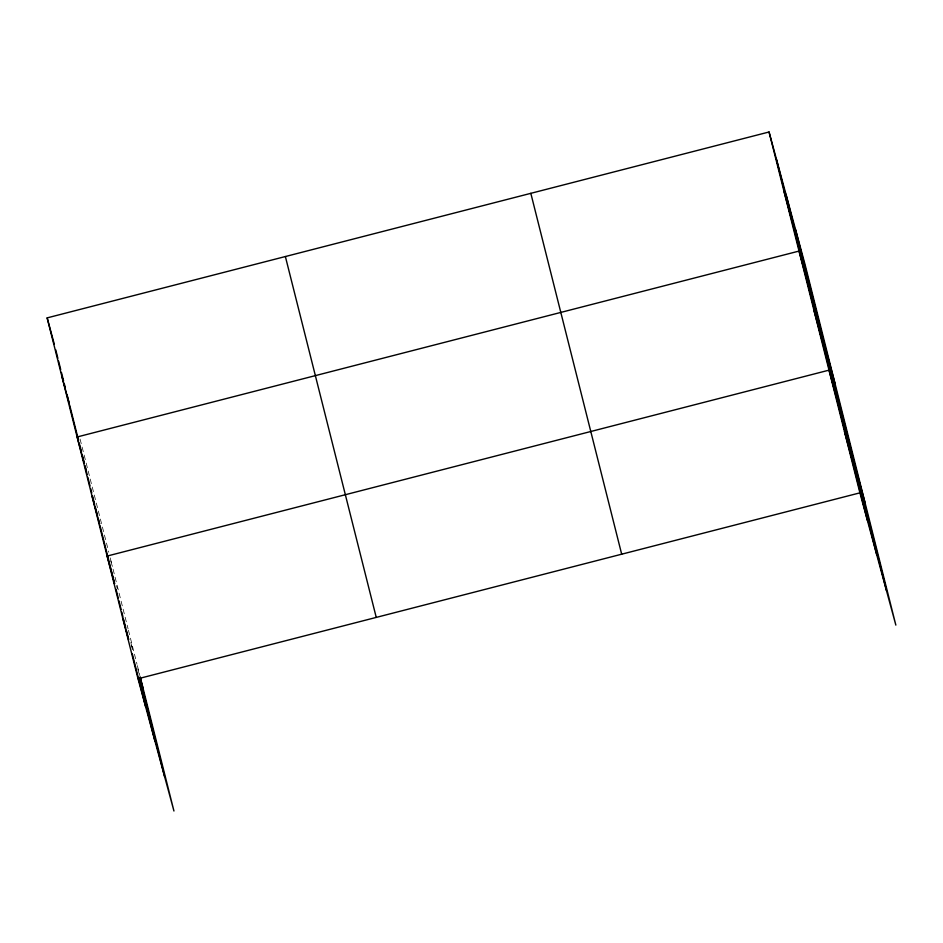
<?xml version="1.0" encoding="UTF-8"?>
<svg xmlns="http://www.w3.org/2000/svg" width="943" height="943" viewBox="0 0 943 943"><rect width="100%" height="100%" fill="white"/><g stroke="black" fill="none" stroke-linecap="round" stroke-linejoin="round"><path stroke-width="0.71" stroke-dasharray="4.71 3.54" d="M80.084 439.096L108.787 552.221M110.814 560.944L112.323 566.472M131.442 645.578L132.562 649.68M137.808 668.988L139.682 675.895M110.213 557.891L112.358 566.401M113.066 569.23L128.059 628.781M128.425 630.195L136.983 664.226M137.348 665.64L139.847 675.565M116.543 585.744L117.25 588.573M130.818 642.454L132.598 649.538"/><path stroke-width="1.41" d="M140.201 676.98L173.948 811.015L138.02 678.76L47.15 317.885L769.052 131.985L804.98 264.24L895.85 625.115L859.91 492.847L769.052 131.985M138.02 678.76L859.91 492.847M784.046 191.523L791.542 219.141M834.968 383.329L799.039 251.074L77.137 436.974L84.269 463.213M814.033 310.612L821.53 338.231M864.955 502.419L829.015 370.151L107.125 556.064L114.622 583.682L99.993 525.557M844.468 431.505L851.977 459.123M47.15 317.885L54.281 344.124M62.144 377.424L69.275 403.663M85.011 465.972L86.143 470.121M92.131 496.513L99.628 524.131L98.202 518.461M140.059 677.274L143.053 688.319M122.566 617.406L128.566 639.507M795.597 229.715L886.467 590.589M785.932 194.128L876.801 555.003M776.549 159.603L867.419 520.477M530.826 193.327L621.685 554.201M285.375 256.531L376.245 617.406M139.776 678.041L164.565 776.49M139.458 679.561L154.9 740.903M55.72 349.759L57.865 358.257M58.584 361.098L60.717 369.609M61.436 372.438L63.582 380.948M64.289 383.777L65.362 388.033M67.153 395.117L69.287 403.628M69.652 405.042L78.575 440.487M79.283 443.328L81.428 451.827M82.135 454.667L84.281 463.178M85 466.007L87.133 474.518M87.852 477.347L89.998 485.857M90.705 488.686L91.777 492.941M92.497 495.782L94.63 504.281M95.349 507.122L97.494 515.632M116.06 589.387L118.217 597.945M118.936 600.797L121.093 609.355M121.812 612.207L122.885 616.498M123.604 619.351L125.761 627.908M126.48 630.761L128.637 639.319M132.232 653.582L145.517 706.378"/></g></svg>
